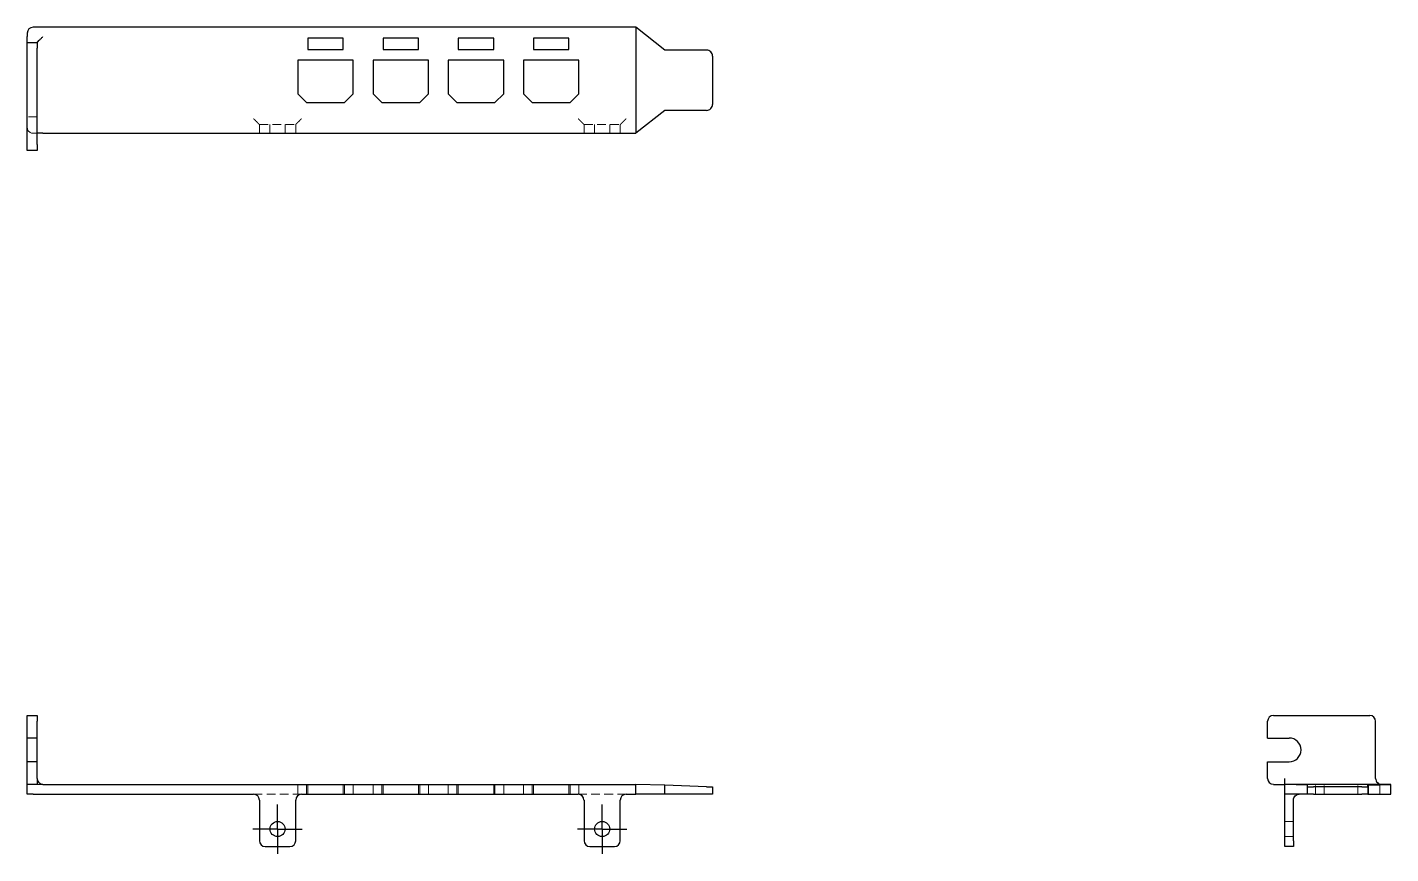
# Model space of a CAD drawing. Header units: millimetres. Extents: x 33 to 232, y 46 to 167.
import ezdxf

# ---------------------------------------------------------------- set-up
doc = ezdxf.new("R2010")
doc.units = ezdxf.units.MM
doc.linetypes.add('HIDDEN', pattern=[1.905, 1.27, -0.635])
doc.layers.add('10', color=7, linetype='Continuous')

# ---------------------------------------------------------------- blocks, each defined once
blk = doc.blocks.new('SW_CENTERMARKSYMBOL_0')
at = {"layer": '10', "color": 0}
for p, q in [((0, 2.5), (0, 3.6)), ((0, 0), (0, 2.5)), ((-2.5, 0), (-3.6, 0)), ((0, 0), (-2.5, 0)), ((0, 0), (0, -2.5)), ((0, 0), (2.5, 0)), ((2.5, 0), (3.6, 0)), ((0, -2.5), (0, -3.6))]:
    blk.add_line(p, q, dxfattribs=at)
blk = doc.blocks.new('SW_CENTERMARKSYMBOL_1')
at = {"layer": '10', "color": 0}
for p, q in [((0, 2.5), (0, 3.6)), ((0, 0), (0, 2.5)), ((-2.5, 0), (-3.6, 0)), ((0, 0), (-2.5, 0)), ((0, 0), (0, -2.5)), ((0, 0), (2.5, 0)), ((2.5, 0), (3.6, 0)), ((0, -2.5), (0, -3.6))]:
    blk.add_line(p, q, dxfattribs=at)

msp = doc.modelspace()

# ---------------------------------------------------------------- linework, layer by layer
at = {"color": 7, "linetype": 'Continuous', "lineweight": 25}
for p, q in [((33, 166.14), (33, 165.63)), ((33, 164.78), (33, 165.63)), ((121.81, 166.98), (33.85, 166.98)), ((79.12, 165.37), (73.95, 165.37)), ((73.95, 165.37), (73.95, 163.72)), ((79.12, 163.72), (79.12, 165.37)), ((90.1, 165.37), (84.93, 165.37)), ((84.93, 165.37), (84.93, 163.72)), ((90.1, 163.72), (90.1, 165.37)), ((101.07, 165.37), (95.9, 165.37)), ((95.9, 165.37), (95.9, 163.72)), ((101.07, 163.72), (101.07, 165.37)), ((112.05, 165.37), (106.88, 165.37)), ((106.88, 165.37), (106.88, 163.72)), ((112.05, 163.72), (112.05, 165.37)), ((121.81, 166.98), (121.81, 151.52)), ((126.05, 163.64), (121.81, 166.98)), ((33, 164.78), (34.44, 164.78)), ((33, 163.93), (33, 164.78)), ((33, 149.86), (33, 163.93)), ((34.44, 164.78), (34.44, 163.93)), ((34.44, 149.86), (34.44, 163.93)), ((73.95, 163.72), (79.12, 163.72)), ((84.93, 163.72), (90.1, 163.72)), ((95.9, 163.72), (101.07, 163.72)), ((106.88, 163.72), (112.05, 163.72)), ((132.15, 163.64), (126.05, 163.64)), ((80.58, 162.19), (72.49, 162.19)), ((72.49, 162.19), (72.49, 157.28)), ((80.58, 157.28), (80.58, 162.19)), ((91.56, 162.19), (83.47, 162.19)), ((83.47, 162.19), (83.47, 157.28)), ((91.56, 157.28), (91.56, 162.19)), ((102.53, 162.19), (94.44, 162.19)), ((94.44, 162.19), (94.44, 157.28)), ((102.53, 157.28), (102.53, 162.19)), ((113.51, 162.19), (105.42, 162.19)), ((105.42, 162.19), (105.42, 157.28)), ((113.51, 157.28), (113.51, 162.19)), ((133, 162.79), (133, 155.71)), ((72.49, 157.28), (73.76, 156.01)), ((79.31, 156.01), (80.58, 157.28)), ((83.47, 157.28), (84.74, 156.01)), ((90.29, 156.01), (91.56, 157.28)), ((94.44, 157.28), (95.71, 156.01)), ((101.26, 156.01), (102.53, 157.28)), ((105.42, 157.28), (106.69, 156.01)), ((112.24, 156.01), (113.51, 157.28)), ((73.76, 156.01), (79.31, 156.01)), ((84.74, 156.01), (90.29, 156.01)), ((95.71, 156.01), (101.26, 156.01)), ((106.69, 156.01), (112.24, 156.01)), ((126.05, 154.86), (121.81, 151.52)), ((132.15, 154.86), (126.05, 154.86)), ((35.29, 151.52), (34.44, 151.52)), ((35.29, 151.52), (121.81, 151.52)), ((33, 149.02), (33, 149.86)), ((34.44, 149.86), (34.44, 149.02)), ((34.44, 149.02), (33, 149.02)), ((33, 65.71), (33, 66.56)), ((33, 66.56), (34.44, 66.56)), ((33, 63.27), (33, 65.71)), ((34.44, 66.56), (34.44, 65.71)), ((34.44, 63.27), (34.44, 65.71)), ((214.02, 63.27), (214.02, 65.71)), ((214.86, 66.56), (228.93, 66.56)), ((229.78, 57.36), (229.78, 65.71)), ((34.44, 63.27), (33, 63.27)), ((33, 59.8), (33, 63.27)), ((34.44, 59.8), (34.44, 63.27)), ((214.02, 63.27), (217.15, 63.27)), ((33, 57.36), (33, 59.8)), ((34.44, 59.8), (33, 59.8)), ((34.44, 57.36), (34.44, 59.8)), ((214.02, 59.8), (217.15, 59.8)), ((214.02, 57.36), (214.02, 59.8)), ((33, 56.51), (33, 57.36)), ((34.44, 56.51), (33, 56.51)), ((33, 55.07), (33, 56.51)), ((34.44, 57.36), (34.44, 56.51)), ((35.29, 56.51), (121.81, 56.51)), ((121.81, 55.07), (121.81, 56.51)), ((126.05, 56.37), (121.81, 56.51)), ((126.05, 55.07), (126.05, 56.37)), ((132.15, 56.16), (126.05, 56.37)), ((133, 56.13), (133, 55.07)), ((214.86, 56.51), (216.52, 56.51)), ((216.52, 56.51), (216.52, 57.36)), ((219.86, 56.37), (216.52, 56.51)), ((231.98, 56.51), (216.52, 56.51)), ((216.52, 55.07), (216.52, 56.51)), ((219.86, 56.16), (219.86, 56.37)), ((219.86, 55.07), (219.86, 56.16)), ((227.79, 56.13), (220.71, 56.13)), ((228.64, 56.37), (231.98, 56.51)), ((228.64, 56.16), (228.64, 56.37)), ((228.64, 56.16), (228.64, 55.07)), ((231.98, 55.07), (231.98, 56.51)), ((33.85, 55.07), (33, 55.07)), ((33.85, 55.07), (66.03, 55.07)), ((66.88, 54.22), (66.88, 48.29)), ((72.17, 48.29), (72.17, 54.22)), ((73.02, 55.07), (113.4, 55.07)), ((114.25, 54.22), (114.25, 48.29)), ((119.55, 48.29), (119.55, 54.22)), ((120.39, 55.07), (121.81, 55.07)), ((126.05, 55.07), (121.81, 55.07)), ((132.15, 55.07), (126.05, 55.07)), ((133, 55.07), (132.15, 55.07)), ((219.86, 55.07), (216.52, 55.07)), ((216.52, 54.22), (216.52, 55.07)), ((216.52, 48.29), (216.52, 54.22)), ((217.79, 48.29), (217.79, 54.22)), ((220.71, 55.07), (219.86, 55.07)), ((220.71, 55.07), (227.79, 55.07)), ((228.64, 55.07), (227.79, 55.07)), ((228.64, 55.07), (231.98, 55.07)), ((216.52, 47.44), (216.52, 48.29)), ((217.79, 48.29), (217.79, 47.44)), ((67.72, 47.44), (71.33, 47.44)), ((115.1, 47.44), (118.7, 47.44)), ((217.79, 47.44), (216.52, 47.44))]:
    msp.add_line(p, q, dxfattribs=at)
at = {"color": 7, "linetype": 'HIDDEN', "lineweight": 18}
for p, q in [((34.44, 153.89), (33, 153.89)), ((33.85, 151.52), (34.44, 151.52)), ((66.88, 151.52), (66.88, 152.79)), ((66.88, 152.79), (72.17, 152.79)), ((68.42, 152.79), (68.42, 151.52)), ((70.63, 151.52), (70.63, 152.79)), ((72.17, 152.79), (72.17, 151.52)), ((114.25, 152.79), (119.55, 152.79)), ((114.25, 151.52), (114.25, 152.79)), ((115.8, 152.79), (115.8, 151.52)), ((118, 151.52), (118, 152.79)), ((119.55, 152.79), (119.55, 151.52)), ((34.44, 56.51), (35.29, 56.51)), ((72.49, 55.07), (72.49, 56.51)), ((73.76, 55.07), (73.76, 56.51)), ((73.95, 55.07), (73.95, 56.51)), ((79.12, 55.07), (79.12, 56.51)), ((79.31, 55.07), (79.31, 56.51)), ((80.58, 55.07), (80.58, 56.51)), ((83.47, 55.07), (83.47, 56.51)), ((84.74, 55.07), (84.74, 56.51)), ((84.93, 55.07), (84.93, 56.51)), ((90.1, 55.07), (90.1, 56.51)), ((90.29, 55.07), (90.29, 56.51)), ((91.56, 55.07), (91.56, 56.51)), ((94.44, 55.07), (94.44, 56.51)), ((95.71, 55.07), (95.71, 56.51)), ((95.9, 55.07), (95.9, 56.51)), ((101.07, 55.07), (101.07, 56.51)), ((101.26, 55.07), (101.26, 56.51)), ((102.53, 55.07), (102.53, 56.51)), ((105.42, 55.07), (105.42, 56.51)), ((106.69, 55.07), (106.69, 56.51)), ((106.88, 55.07), (106.88, 56.51)), ((112.05, 55.07), (112.05, 56.51)), ((112.24, 55.07), (112.24, 56.51)), ((113.51, 55.07), (113.51, 56.51)), ((221.01, 55.07), (221.01, 56.51)), ((222.28, 55.07), (222.28, 56.51)), ((227.19, 55.07), (227.19, 56.51)), ((228.72, 55.07), (228.72, 56.51)), ((230.37, 55.07), (230.37, 56.51)), ((73.02, 55.07), (66.03, 55.07)), ((120.39, 55.07), (113.4, 55.07)), ((217.79, 51.09), (216.52, 51.09)), ((216.52, 48.89), (217.79, 48.89))]:
    msp.add_line(p, q, dxfattribs=at)
at = {"color": 7, "linetype": 'Continuous', "lineweight": 25}
for centre in [(69.53, 49.99), (116.9, 49.99)]:
    msp.add_circle(centre, 1.1, dxfattribs=at)
for centre, radius, start, end in [((33.85, 166.14), 0.847, 90, 180), ((214.86, 65.71), 0.847, 90, 180), ((228.93, 65.71), 0.847, 0, 90), ((217.15, 61.53), 1.74, 270, 90), ((35.29, 57.36), 0.847, 180, 270), ((214.86, 57.36), 0.847, 180, 270), ((66.03, 54.22), 0.847, 0, 90), ((73.02, 54.22), 0.847, 90, 180), ((113.4, 54.22), 0.847, 0, 90), ((120.39, 54.22), 0.847, 90, 180), ((67.72, 48.29), 0.847, 180, 270), ((71.33, 48.29), 0.847, 270, 0), ((115.1, 48.29), 0.847, 180, 270), ((118.7, 48.29), 0.847, 270, 0)]:
    msp.add_arc(centre, radius, start, end, dxfattribs=at)
at = {"color": 7, "linetype": 'HIDDEN', "lineweight": 18}
msp.add_arc((33.85, 152.36), 0.847, 180, 270, dxfattribs=at)
at = {"color": 7, "linetype": 'Continuous', "lineweight": 25}
for points in [[(34.44, 164.78), (34.44, 164.78), (34.46, 164.8), (34.54, 164.88), (34.61, 164.95), (34.77, 165.11), (34.87, 165.21), (35.08, 165.42), (35.19, 165.53), (35.29, 165.63)], [(133, 162.79), (133, 162.89), (132.98, 163), (132.9, 163.2), (132.83, 163.3), (132.67, 163.47), (132.57, 163.53), (132.36, 163.62), (132.25, 163.64), (132.15, 163.64)], [(132.15, 154.86), (132.25, 154.86), (132.36, 154.88), (132.57, 154.97), (132.67, 155.03), (132.83, 155.2), (132.9, 155.3), (132.98, 155.5), (133, 155.61), (133, 155.71)], [(132.15, 56.16), (132.25, 56.16), (132.36, 56.15), (132.57, 56.15), (132.67, 56.14), (132.83, 56.14), (132.9, 56.13), (132.98, 56.13), (133, 56.13), (133, 56.13)], [(219.86, 56.16), (219.86, 56.16), (219.88, 56.15), (219.97, 56.15), (220.03, 56.14), (220.2, 56.14), (220.3, 56.13), (220.5, 56.13), (220.61, 56.13), (220.71, 56.13)], [(227.79, 56.13), (227.89, 56.13), (228, 56.13), (228.2, 56.13), (228.3, 56.14), (228.47, 56.14), (228.53, 56.15), (228.62, 56.15), (228.64, 56.16), (228.64, 56.16)], [(229.78, 57.36), (229.78, 57.26), (229.8, 57.15), (229.88, 56.94), (229.95, 56.84), (230.11, 56.68), (230.21, 56.61), (230.42, 56.53), (230.53, 56.51), (230.63, 56.51)], [(217.79, 54.22), (217.79, 54.32), (217.81, 54.43), (217.89, 54.64), (217.95, 54.74), (218.12, 54.91), (218.22, 54.97), (218.43, 55.05), (218.54, 55.07), (218.64, 55.07)]]:
    msp.add_open_spline(points, degree=3, knots=[0, 0, 0, 0, 0.25, 0.25, 0.5, 0.5, 0.75, 0.75, 1, 1, 1, 1], dxfattribs=at)
at = {"color": 7, "linetype": 'HIDDEN', "lineweight": 18}
for points in [[(66.03, 153.64), (66.13, 153.54), (66.24, 153.43), (66.45, 153.22), (66.55, 153.12), (66.71, 152.95), (66.78, 152.89), (66.86, 152.81), (66.88, 152.79), (66.88, 152.79)], [(72.17, 152.79), (72.17, 152.79), (72.19, 152.81), (72.27, 152.89), (72.34, 152.95), (72.5, 153.12), (72.6, 153.22), (72.81, 153.43), (72.92, 153.54), (73.02, 153.64)], [(113.4, 153.64), (113.5, 153.54), (113.61, 153.43), (113.82, 153.22), (113.92, 153.12), (114.08, 152.95), (114.15, 152.89), (114.23, 152.81), (114.25, 152.79), (114.25, 152.79)], [(119.55, 152.79), (119.55, 152.79), (119.56, 152.81), (119.65, 152.89), (119.71, 152.95), (119.88, 153.12), (119.98, 153.22), (120.19, 153.43), (120.29, 153.54), (120.39, 153.64)]]:
    msp.add_open_spline(points, degree=3, knots=[0, 0, 0, 0, 0.25, 0.25, 0.5, 0.5, 0.75, 0.75, 1, 1, 1, 1], dxfattribs=at)

# ---------------------------------------------------------------- block references
at = {"layer": '10'}
for name, p in [('SW_CENTERMARKSYMBOL_0', (69.53, 49.99)), ('SW_CENTERMARKSYMBOL_1', (116.9, 49.99))]:
    msp.add_blockref(name, p, dxfattribs=at)

doc.saveas('drawing.dxf')
